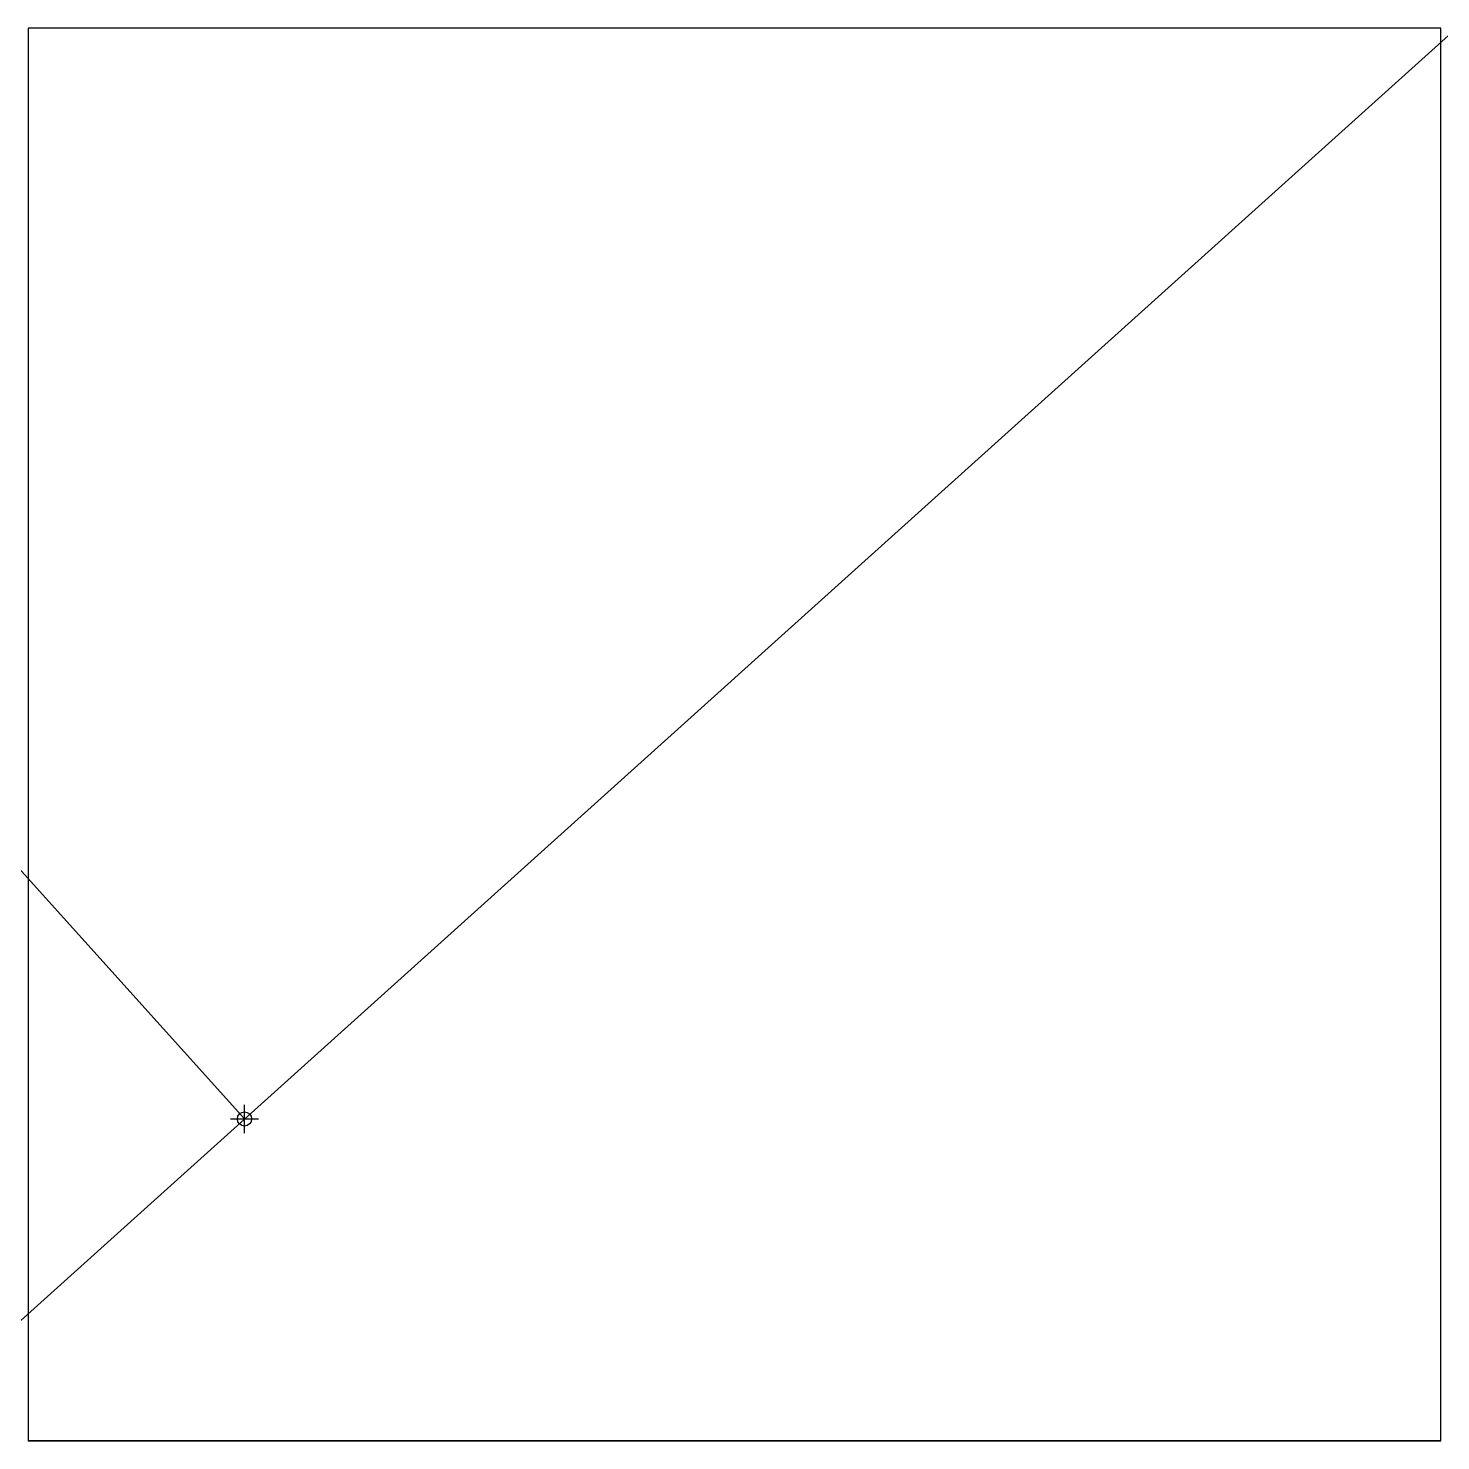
# Model space of a CAD drawing. Header units: millimetres. Extents: x 0 to 100, y 0 to 100.
import ezdxf

# ---------------------------------------------------------------- set-up
doc = ezdxf.new("R2010")
doc.units = ezdxf.units.MM
doc.header["$PDMODE"] = 34

msp = doc.modelspace()

# ---------------------------------------------------------------- linework, layer by layer
at = {"color": 3}
for p, q in [((100, 100), (0, 100)), ((0, 100), (0, 0)), ((100, 0), (100, 100)), ((0, 0), (100, 0))]:
    msp.add_line(p, q, dxfattribs=at)
at = {"color": 1}
for p, q in [((0, 0), (100, 0)), ((100, 0, 100), (0, 0, 100)), ((0, 0, 100), (0, 0)), ((100, 0), (100, 0, 100))]:
    msp.add_line(p, q, dxfattribs=at)
msp.add_xline((10, 18, 25), (0.5547, 0.49923, -0.66564))
at = {"color": 3, "transparency": 33554559}
msp.add_xline((-18.65, -7.78), (0.743294, 0.668965), dxfattribs=at)
msp.add_ray((15.31, 22.78, 18.63), (-0.66896, 0.74329))
msp.add_point((15.31, 22.78, 18.63))

doc.saveas('drawing.dxf')
